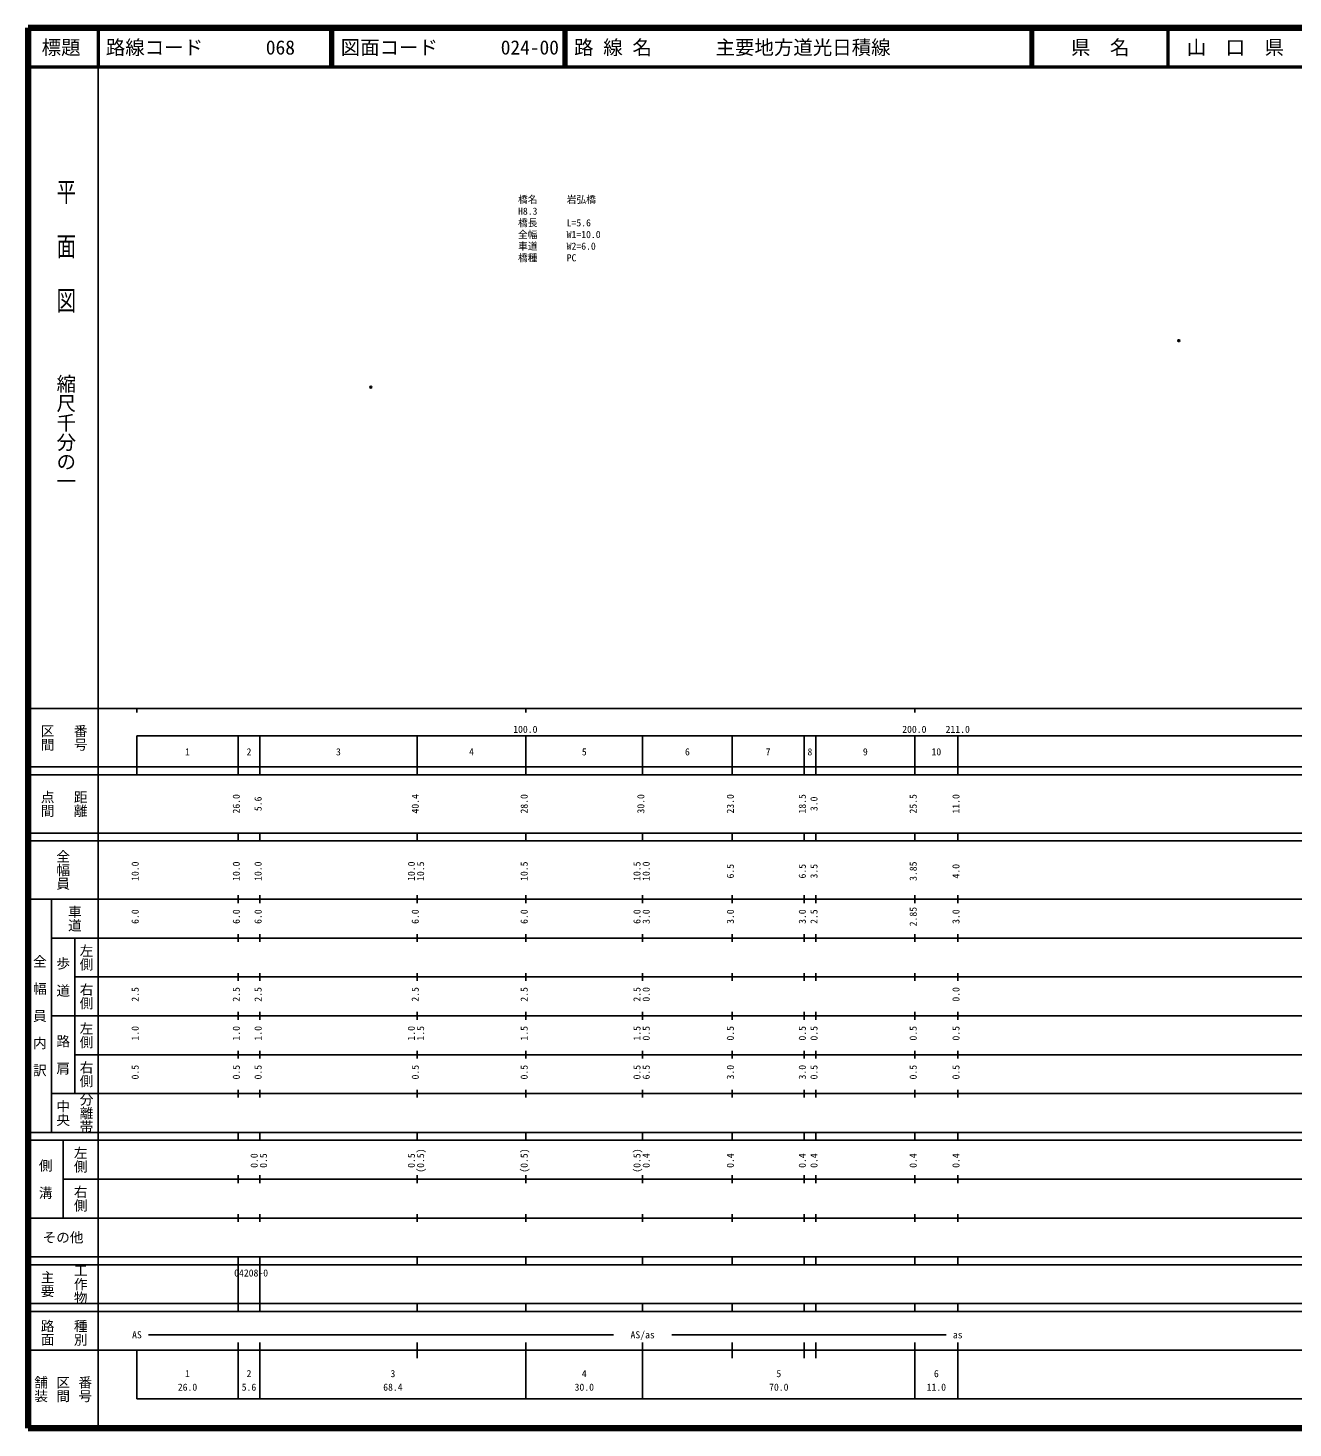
# Model space of a CAD drawing. Units: millimetres on the paper. Extents: x 40 to 680, y 20 to 380.
# Drawn here: x 40 to 365.2, y 20 to 380 of the extents above; entities that cross this region are included whole.
import ezdxf
from ezdxf.enums import TextEntityAlignment as Align

# ---------------------------------------------------------------- set-up
doc = ezdxf.new("R2010")
doc.units = ezdxf.units.MM
doc.header["$PDMODE"] = 32
doc.header["$PDSIZE"] = 0.5
for name, color, linetype in [('M-OTRS', 6, 'Continuous'), ('M-STR-HTXT', 7, 'Continuous'), ('M-TTL-TXT', 7, 'Continuous')]:
    doc.layers.add(name, color=color, linetype=linetype)
for name, color, linetype, lineweight in [('M-TTL', 2, 'Continuous', 140), ('M-TTL-BAND', 7, 'Continuous', 25), ('M-TTL-LINE', 7, 'Continuous', 50)]:
    doc.layers.add(name, color=color, linetype=linetype, lineweight=lineweight)
doc.styles.add('@ＭＳ ゴシック', font='')
doc.styles.add('ＭＳ ゴシック', font='')
doc.styles.get('@ＭＳ ゴシック').set_extended_font_data('@MS Gothic')
doc.styles.get('ＭＳ ゴシック').set_extended_font_data('MS Gothic')

msp = doc.modelspace()

# ---------------------------------------------------------------- linework, layer by layer
at = {"layer": 'M-OTRS'}
for p in [(335.831, 299.603), (128.12, 287.656)]:
    msp.add_point(p, dxfattribs=at)
at = {"layer": 'M-TTL'}
for p, q in [((40, 380), (40, 20)), ((680, 380), (40, 380)), ((40, 20), (680, 20))]:
    msp.add_line(p, q, dxfattribs=at)
at = {"layer": 'M-TTL-BAND'}
for p, q in [((58, 370), (58, 20)), ((40, 205), (579, 205)), ((68, 205), (68, 204)), ((168, 205), (168, 204)), ((268, 205), (268, 204)), ((68, 198), (579, 198)), ((68, 198), (68, 188)), ((94, 188), (94, 198)), ((99.6, 188), (99.6, 198)), ((140, 188), (140, 198)), ((168, 188), (168, 198)), ((198, 188), (198, 198)), ((221, 188), (221, 198)), ((239.5, 188), (239.5, 198)), ((242.5, 188), (242.5, 198)), ((268, 188), (268, 198)), ((279, 188), (279, 198)), ((40, 190), (579, 190)), ((40, 188), (579, 188)), ((40, 173), (579, 173)), ((94, 171), (94, 173)), ((99.6, 171), (99.6, 173)), ((140, 171), (140, 173)), ((168, 171), (168, 173)), ((198, 171), (198, 173)), ((221, 171), (221, 173)), ((239.5, 171), (239.5, 173)), ((242.5, 171), (242.5, 173)), ((268, 171), (268, 173)), ((279, 171), (279, 173)), ((40, 171), (579, 171)), ((40, 156), (579, 156)), ((46, 96), (46, 156)), ((94, 155), (94, 157)), ((99.6, 155), (99.6, 157)), ((140, 155), (140, 157)), ((168, 155), (168, 157)), ((198, 155), (198, 157)), ((221, 155), (221, 157)), ((239.5, 155), (239.5, 157)), ((242.5, 155), (242.5, 157)), ((268, 155), (268, 157)), ((279, 155), (279, 157)), ((46, 146), (579, 146)), ((52, 146), (52, 106)), ((94, 145), (94, 147)), ((99.6, 145), (99.6, 147)), ((140, 145), (140, 147)), ((168, 145), (168, 147)), ((198, 145), (198, 147)), ((221, 145), (221, 147)), ((239.5, 145), (239.5, 147)), ((242.5, 145), (242.5, 147)), ((268, 145), (268, 147)), ((279, 145), (279, 147)), ((94, 135), (94, 137)), ((99.6, 135), (99.6, 137)), ((140, 135), (140, 137)), ((168, 135), (168, 137)), ((198, 135), (198, 137)), ((221, 135), (221, 137)), ((239.5, 135), (239.5, 137)), ((242.5, 135), (242.5, 137)), ((268, 135), (268, 137)), ((279, 135), (279, 137)), ((52, 136), (579, 136)), ((46, 126), (579, 126)), ((94, 125), (94, 127)), ((99.6, 125), (99.6, 127)), ((140, 125), (140, 127)), ((168, 125), (168, 127)), ((198, 125), (198, 127)), ((221, 125), (221, 127)), ((239.5, 125), (239.5, 127)), ((242.5, 125), (242.5, 127)), ((268, 125), (268, 127)), ((279, 125), (279, 127)), ((52, 116), (579, 116)), ((94, 115), (94, 117)), ((99.6, 115), (99.6, 117)), ((140, 115), (140, 117)), ((168, 115), (168, 117)), ((198, 115), (198, 117)), ((221, 115), (221, 117)), ((239.5, 115), (239.5, 117)), ((242.5, 115), (242.5, 117)), ((268, 115), (268, 117)), ((279, 115), (279, 117)), ((46, 106), (579, 106)), ((94, 105), (94, 107)), ((99.6, 105), (99.6, 107)), ((140, 105), (140, 107)), ((168, 105), (168, 107)), ((198, 105), (198, 107)), ((221, 105), (221, 107)), ((239.5, 105), (239.5, 107)), ((242.5, 105), (242.5, 107)), ((268, 105), (268, 107)), ((279, 105), (279, 107)), ((40, 96), (579, 96)), ((40, 94), (579, 94)), ((49, 94), (49, 74)), ((94, 94), (94, 96)), ((99.6, 94), (99.6, 96)), ((140, 94), (140, 96)), ((168, 94), (168, 96)), ((198, 94), (198, 96)), ((221, 94), (221, 96)), ((239.5, 94), (239.5, 96)), ((242.5, 94), (242.5, 96)), ((268, 94), (268, 96)), ((279, 94), (279, 96)), ((49, 84), (579, 84)), ((94, 83), (94, 85)), ((99.6, 83), (99.6, 85)), ((140, 83), (140, 85)), ((168, 83), (168, 85)), ((198, 83), (198, 85)), ((221, 83), (221, 85)), ((239.5, 83), (239.5, 85)), ((242.5, 83), (242.5, 85)), ((268, 83), (268, 85)), ((279, 83), (279, 85)), ((40, 74), (579, 74)), ((94, 73), (94, 75)), ((99.6, 73), (99.6, 75)), ((140, 73), (140, 75)), ((168, 73), (168, 75)), ((198, 73), (198, 75)), ((221, 73), (221, 75)), ((239.5, 73), (239.5, 75)), ((242.5, 73), (242.5, 75)), ((268, 73), (268, 75)), ((279, 73), (279, 75)), ((40, 64), (579, 64)), ((40, 62), (579, 62)), ((94, 62), (94, 64)), ((94, 52), (94, 62)), ((99.6, 62), (99.6, 64)), ((99.6, 52), (99.6, 62)), ((140, 62), (140, 64)), ((168, 62), (168, 64)), ((198, 62), (198, 64)), ((221, 62), (221, 64)), ((239.5, 62), (239.5, 64)), ((242.5, 62), (242.5, 64)), ((268, 62), (268, 64)), ((279, 62), (279, 64)), ((40, 52), (579, 52)), ((94, 50), (94, 52)), ((99.6, 50), (99.6, 52)), ((140, 50), (140, 52)), ((168, 50), (168, 52)), ((198, 50), (198, 52)), ((221, 50), (221, 52)), ((239.5, 50), (239.5, 52)), ((242.5, 50), (242.5, 52)), ((268, 50), (268, 52)), ((279, 50), (279, 52)), ((40, 50), (579, 50)), ((71, 44), (190.5, 44)), ((205.5, 44), (276, 44)), ((40, 40), (579, 40)), ((68, 40), (68, 27.5)), ((94, 27.5), (94, 42)), ((99.6, 27.5), (99.6, 42)), ((140, 38), (140, 42)), ((168, 27.5), (168, 42)), ((198, 27.5), (198, 42)), ((221, 38), (221, 42)), ((239.5, 38), (239.5, 42)), ((242.5, 38), (242.5, 42)), ((268, 27.5), (268, 42)), ((279, 27.5), (279, 42)), ((68, 27.5), (579, 27.5))]:
    msp.add_line(p, q, dxfattribs=at)
at = {"layer": 'M-TTL-LINE'}
for p, q in [((58, 380), (58, 370)), ((117.75, 380), (117.75, 370)), ((118.25, 380), (118.25, 370)), ((177.75, 380), (177.75, 370)), ((178.25, 380), (178.25, 370)), ((297.75, 380), (297.75, 370)), ((298.25, 380), (298.25, 370)), ((333, 380), (333, 370)), ((40, 370), (680, 370))]:
    msp.add_line(p, q, dxfattribs=at)

# ---------------------------------------------------------------- texts
at = {"layer": 'M-STR-HTXT', "style": 'ＭＳ ゴシック'}
for s, p in [('橋名\u3000\u3000\u3000岩弘橋', (165.968, 334.436)), ('H8.3', (165.968, 331.436)), ('橋長\u3000\u3000\u3000L=5.6', (165.968, 328.436)), ('全幅\u3000\u3000\u3000W1=10.0', (165.968, 325.436)), ('車道\u3000\u3000\u3000W2=6.0', (165.968, 322.436)), ('橋種\u3000\u3000\u3000PC', (165.968, 319.436))]:
    msp.add_text(s, height=1.833, dxfattribs=at).set_placement(p, align=Align.BOTTOM_LEFT)
at = {"layer": 'M-TTL-BAND', "style": '@ＭＳ ゴシック', "width": 1.4}
msp.add_text('平  面  図', height=3.666, rotation=270, dxfattribs=at).set_placement((49.777, 306.475), align=Align.MIDDLE_RIGHT)
at = {"layer": 'M-TTL-BAND', "style": '@ＭＳ ゴシック'}
msp.add_text('縮尺千分の一', height=3.666, rotation=270, dxfattribs=at).set_placement((49.777, 261.03), align=Align.MIDDLE_RIGHT)
for s, p in [('区間', (45, 197.5)), ('番号', (53.5, 197.5)), ('点間', (45, 180.5)), ('距離', (53.5, 180.5)), ('全幅員', (49, 163.5)), ('車道', (52, 151)), ('左側', (55, 141)), ('全\u3000幅\u3000員\u3000内\u3000訳', (43, 126)), ('歩\u3000道', (49, 136)), ('右側', (55, 131)), ('左側', (55, 121)), ('路\u3000肩', (49, 116)), ('右側', (55, 111)), ('分離帯', (55, 101)), ('中央', (49, 101)), ('左側', (53.5, 89)), ('側\u3000溝', (44.5, 84)), ('右側', (53.5, 79)), ('工作物', (53.5, 57)), ('主要', (45, 57)), ('路面', (45, 44.5)), ('種別', (53.5, 44.5)), ('舗装', (43.333, 30)), ('区間', (49, 30)), ('番号', (54.667, 30))]:
    msp.add_text(s, height=2.566, rotation=270, dxfattribs=at).set_placement(p, align=Align.MIDDLE_CENTER)
at = {"layer": 'M-TTL-BAND', "style": 'ＭＳ ゴシック'}
for s, p in [('100.0', (167.844, 198.195)), ('200.0', (267.844, 198.195)), ('211.0', (279, 198.195)), ('1', (81, 192.405)), ('2', (96.8, 192.405)), ('3', (119.8, 192.405)), ('4', (154, 192.405)), ('5', (183, 192.405)), ('6', (209.5, 192.405)), ('7', (230.25, 192.405)), ('8', (241, 192.405)), ('9', (255.25, 192.405)), ('10', (273.5, 192.405)), ('AS', (68, 42.5)), ('AS/as', (198, 42.5)), ('as', (279, 42.5)), ('1', (81, 32.523)), ('2', (96.8, 32.523)), ('3', (133.8, 32.523)), ('4', (183, 32.523)), ('5', (233, 32.523)), ('6', (273.5, 32.523)), ('26.0', (81, 29.033)), ('5.6', (96.8, 29.033)), ('68.4', (133.8, 29.033)), ('30.0', (183, 29.033)), ('70.0', (233, 29.033)), ('11.0', (273.5, 29.033))]:
    msp.add_text(s, height=1.833, dxfattribs=at).set_placement(p, align=Align.BOTTOM_CENTER)
for s, p in [('26.0', (95, 180.5)), ('5.6', (100.6, 180.5)), ('40.4', (141, 180.5)), ('28.0', (169, 180.5)), ('30.0', (199, 180.5)), ('23.0', (222, 180.5)), ('18.5', (240.5, 180.5)), ('3.0', (243.5, 180.5)), ('25.5', (269, 180.5)), ('11.0', (280, 180.5)), ('10.0', (69, 163.174)), ('10.0', (95, 163.174)), ('10.0', (100.6, 163.174)), ('10.0', (140, 163.174)), ('10.5', (142.37, 163.174)), ('10.5', (169, 163.174)), ('10.5', (198, 163.174)), ('10.0', (200.37, 163.174)), ('6.5', (222, 163.174)), ('6.5', (240.5, 163.174)), ('3.5', (243.5, 163.174)), ('3.85', (269, 163.174)), ('4.0', (280, 163.174)), ('6.0', (69, 151.5)), ('6.0', (95, 151.5)), ('6.0', (100.6, 151.5)), ('6.0', (141, 151.5)), ('6.0', (169, 151.5)), ('6.0', (198, 151.5)), ('3.0', (200.37, 151.5)), ('3.0', (222, 151.5)), ('3.0', (240.5, 151.5)), ('2.5', (243.5, 151.5)), ('2.85', (269, 151.5)), ('3.0', (280, 151.5)), ('2.5', (69, 131.5)), ('2.5', (95, 131.5)), ('2.5', (100.6, 131.5)), ('2.5', (141, 131.5)), ('2.5', (169, 131.5)), ('2.5', (198, 131.5)), ('0.0', (200.37, 131.5)), ('0.0', (280, 131.5)), ('1.0', (69, 121.5)), ('1.0', (95, 121.5)), ('1.0', (100.6, 121.5)), ('1.0', (140, 121.5)), ('1.5', (142.37, 121.5)), ('1.5', (169, 121.5)), ('1.5', (198, 121.5)), ('0.5', (200.37, 121.5)), ('0.5', (222, 121.5)), ('0.5', (240.5, 121.5)), ('0.5', (243.5, 121.5)), ('0.5', (269, 121.5)), ('0.5', (280, 121.5)), ('0.5', (69, 111.5)), ('0.5', (95, 111.5)), ('0.5', (100.6, 111.5)), ('0.5', (141, 111.5)), ('0.5', (169, 111.5)), ('0.5', (198, 111.5)), ('6.5', (200.37, 111.5)), ('3.0', (222, 111.5)), ('3.0', (240.5, 111.5)), ('0.5', (243.5, 111.5)), ('0.5', (269, 111.5)), ('0.5', (280, 111.5)), ('0.0', (99.6, 88.764)), ('0.5', (101.97, 88.764)), ('0.5', (140, 88.764)), ('(0.5)', (142.37, 88.764)), ('(0.5)', (169, 88.764)), ('(0.5)', (198, 88.764)), ('0.4', (200.37, 88.764)), ('0.4', (222, 88.764)), ('0.4', (240.5, 88.764)), ('0.4', (243.5, 88.764)), ('0.4', (269, 88.764)), ('0.4', (280, 88.764))]:
    msp.add_text(s, height=1.833, rotation=90, dxfattribs=at).set_placement(p, align=Align.BOTTOM_CENTER)
msp.add_text('その他', height=2.566, dxfattribs=at).set_placement((49, 69), align=Align.MIDDLE_CENTER)
msp.add_text('04208-0', height=1.833, dxfattribs=at).set_placement((92.985, 58.405), align=Align.BOTTOM_LEFT)
at = {"layer": 'M-TTL-TXT', "style": 'ＭＳ ゴシック'}
for s, p in [('標題', (48.5, 375)), ('県\u3000名', (315.625, 375)), ('山\u3000口\u3000県', (350.375, 375))]:
    msp.add_text(s, height=3.666, dxfattribs=at).set_placement(p, align=Align.MIDDLE_CENTER)
for s, p in [('路線コード', (60, 375)), ('068', (101.142, 375)), ('068', (101.142, 375)), ('図面コード', (120.38, 375)), ('024-00', (161.521, 375)), ('路 線 名', (180.38, 375)), ('主要地方道光日積線', (216.734, 375))]:
    msp.add_text(s, height=3.666, dxfattribs=at).set_placement(p, align=Align.MIDDLE_LEFT)

doc.saveas('drawing.dxf')
